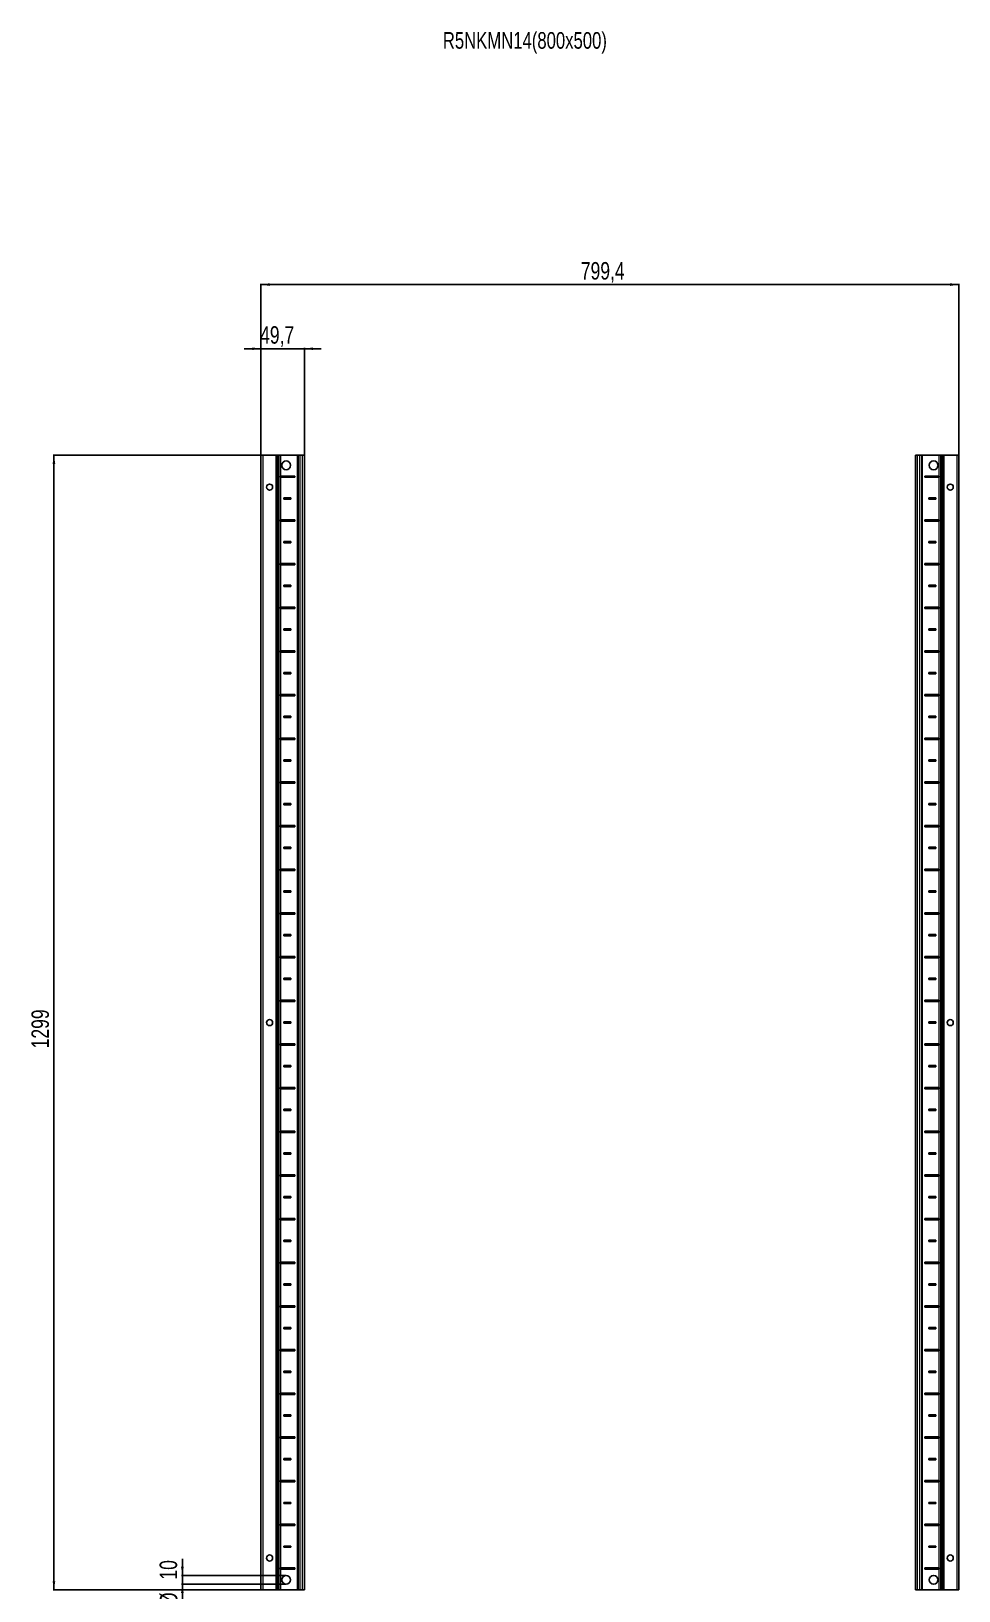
# Model space of a CAD drawing. Header units: millimetres. Extents: x -199 to 3074, y -1747 to 1507.
# Drawn here: x -199 to 863, y -853 to 933 of the extents above; entities that cross this region are included whole.
import ezdxf

# ---------------------------------------------------------------- set-up
doc = ezdxf.new("R2010")
doc.units = ezdxf.units.MM
doc.layers.add('FORMAT', color=7, linetype='Continuous')
doc.styles.add('SLDTEXTSTYLE0', font='TXT', dxfattribs={"width": 0.75})
doc.dimstyles.new('SLDDIMSTYLE0', dxfattribs={"dimtxt": 20, "dimasz": 10, "dimexe": 0, "dimexo": 0.0625, "dimgap": 5, "dimtad": 2, "dimdec": 1, "dimrnd": 1e-09, "dimzin": 12, "dimdsep": 46, "dimtxsty": 'SLDTEXTSTYLE0', "dimsah": 1, "dimcen": 0.09, "dimadec": 0, "dimazin": 3, "dimtfac": 1, "dimtofl": 0, "dimtmove": 0, "dimatfit": 3, "dimfxl": 0, "dimfrac": 2, "dimtolj": 1, "dimtzin": 12, "dimarcsym": 0})
doc.dimstyles.new('SLDDIMSTYLE1', dxfattribs={"dimtxt": 20, "dimasz": 10, "dimexe": 0, "dimexo": 0.0625, "dimgap": 5, "dimtad": 2, "dimdec": 1, "dimrnd": 1e-09, "dimzin": 12, "dimdsep": 46, "dimtxsty": 'SLDTEXTSTYLE0', "dimsah": 1, "dimcen": 0.09, "dimadec": 0, "dimazin": 3, "dimtfac": 1, "dimtmove": 0, "dimatfit": 0, "dimfxl": 0, "dimfrac": 2, "dimtolj": 1, "dimtzin": 12, "dimarcsym": 0})

# ---------------------------------------------------------------- blocks, each defined once
blk = doc.blocks.new('_D')
at = {"layer": 'FORMAT'}
for p, q in [((86.4, 447.2), (-174.2, 447.2)), ((-173.2, 447.2), (-173.2, -851.8)), ((86.4, -851.8), (-174.2, -851.8))]:
    blk.add_line(p, q, dxfattribs=at)
for points in [[(-173.2, 447.2), (-174.7, 437.2), (-171.6, 437.2)], [(-173.2, -851.8), (-171.6, -841.8), (-174.7, -841.8)]]:
    blk.add_solid(points, dxfattribs=at)
at = {"layer": 'FORMAT', "insert": (-198.9, -231.8), "char_height": 20, "attachment_point": 1, "rotation": 90, "style": 'SLDTEXTSTYLE0'}
blk.add_mtext('1299', dxfattribs=at)
blk = doc.blocks.new('_D_1')
at = {"layer": 'FORMAT'}
for p, q in [((64, 447.2), (64, 643.6)), ((863.4, 447.2), (863.4, 643.6)), ((64, 642.6), (863.4, 642.6))]:
    blk.add_line(p, q, dxfattribs=at)
for points in [[(64, 642.6), (74, 641.1), (74, 644.2)], [(863.4, 642.6), (853.4, 644.2), (853.4, 641.1)]]:
    blk.add_solid(points, dxfattribs=at)
at = {"layer": 'FORMAT', "insert": (430.4, 668.4), "char_height": 20, "attachment_point": 1, "style": 'SLDTEXTSTYLE0'}
blk.add_mtext('799,4', dxfattribs=at)
blk = doc.blocks.new('_D_2')
at = {"layer": 'FORMAT'}
for p, q in [((64, 569.2), (44.7, 569.2)), ((64, 447.2), (64, 570.2)), ((113.7, 569.2), (64, 569.2)), ((113.7, 447.2), (113.7, 570.2)), ((113.7, 569.2), (132.9, 569.2))]:
    blk.add_line(p, q, dxfattribs=at)
for points in [[(64, 569.2), (54, 570.7), (54, 567.7)], [(113.7, 569.2), (123.7, 567.7), (123.7, 570.7)]]:
    blk.add_solid(points, dxfattribs=at)
at = {"layer": 'FORMAT', "insert": (63, 595), "char_height": 20, "attachment_point": 1, "style": 'SLDTEXTSTYLE0'}
blk.add_mtext('49,7', dxfattribs=at)
blk = doc.blocks.new('_D_3')
at = {"layer": 'FORMAT'}
for p, q in [((-26, -835.3), (-26, -816.1)), ((92.8, -835.3), (-27, -835.3)), ((-26, -835.3), (-26, -845.3)), ((92.8, -845.3), (-27, -845.3)), ((-26, -845.3), (-26, -864.5))]:
    blk.add_line(p, q, dxfattribs=at)
for points in [[(-26, -835.3), (-24.5, -825.3), (-27.6, -825.3)], [(-26, -845.3), (-27.6, -855.3), (-24.5, -855.3)]]:
    blk.add_solid(points, dxfattribs=at)
at = {"layer": 'FORMAT', "char_height": 20, "attachment_point": 1, "rotation": 90, "style": 'SLDTEXTSTYLE0'}
for s, insert in [('10', (-52.1, -840)), ('%%c', (-51.8, -870.2))]:
    blk.add_mtext(s, dxfattribs=dict(at, insert=insert))

msp = doc.modelspace()

# ---------------------------------------------------------------- linework, layer by layer
at = {"color": 7, "linetype": 'Continuous', "lineweight": 25}
for p, q in [((63.98, -851.79), (63.98, 447.21)), ((63.98, 447.21), (65.98, 447.21)), ((81.33, 447.21), (65.98, 447.21)), ((81.33, 447.21), (81.98, 447.21)), ((81.98, -851.79), (81.98, 447.21)), ((81.98, 447.21), (82.56, 447.21)), ((83.77, 447.21), (82.56, 447.21)), ((83.77, -851.79), (83.77, 447.21)), ((83.8, 447.21), (83.77, 447.21)), ((83.8, -851.79), (83.8, 447.21)), ((85.01, 447.21), (83.8, 447.21)), ((85.01, 447.21), (86.42, 447.21)), ((105.83, 447.21), (86.42, 447.21)), ((105.83, 447.21), (106.48, 447.21)), ((106.48, -851.79), (106.48, 447.21)), ((106.48, 447.21), (108.48, 447.21)), ((111.68, 447.21), (108.48, 447.21)), ((111.68, 447.21), (113.68, 447.21)), ((113.68, 447.21), (113.68, -851.79)), ((813.68, -851.79), (813.68, 447.21)), ((813.68, 447.21), (815.68, 447.21)), ((815.68, 447.21), (818.88, 447.21)), ((818.88, 447.21), (820.88, 447.21)), ((820.88, 447.21), (820.88, -851.79)), ((820.88, 447.21), (821.53, 447.21)), ((821.53, 447.21), (840.93, 447.21)), ((840.93, 447.21), (842.34, 447.21)), ((842.34, 447.21), (843.55, 447.21)), ((843.55, 447.21), (843.55, -851.79)), ((843.55, 447.21), (843.58, 447.21)), ((843.58, 447.21), (843.58, -851.79)), ((843.58, 447.21), (844.79, 447.21)), ((844.79, 447.21), (845.38, 447.21)), ((845.38, 447.21), (845.38, -851.79)), ((845.38, 447.21), (846.03, 447.21)), ((846.03, 447.21), (861.38, 447.21)), ((861.38, 447.21), (863.38, 447.21)), ((863.38, 447.21), (863.38, -851.79)), ((85.93, 423.35), (85.93, 422.06)), ((86.58, 422.71), (85.93, 423.35)), ((86.58, 422.71), (85.93, 422.06)), ((102.83, 423.46), (86.42, 423.46)), ((86.42, 421.96), (102.83, 421.96)), ((102.08, 422.71), (86.58, 422.71)), ((102.08, 422.71), (102.83, 423.46)), ((102.08, 422.71), (102.83, 421.96)), ((102.83, 421.96), (102.83, 423.46)), ((840.93, 423.46), (824.53, 423.46)), ((824.53, 423.46), (824.53, 421.96)), ((825.28, 422.71), (824.53, 423.46)), ((825.28, 422.71), (824.53, 421.96)), ((824.53, 421.96), (840.93, 421.96)), ((825.28, 422.71), (840.78, 422.71)), ((840.78, 422.71), (841.42, 423.35)), ((840.78, 422.71), (841.42, 422.06)), ((841.42, 422.06), (841.42, 423.35)), ((98.33, 398.46), (90.33, 398.46)), ((90.33, 398.46), (90.33, 396.96)), ((91.08, 397.71), (90.33, 398.46)), ((91.08, 397.71), (90.33, 396.96)), ((90.33, 396.96), (98.33, 396.96)), ((97.58, 397.71), (91.08, 397.71)), ((97.58, 397.71), (98.33, 398.46)), ((97.58, 397.71), (98.33, 396.96)), ((98.33, 396.96), (98.33, 398.46)), ((837.03, 398.46), (829.03, 398.46)), ((829.03, 398.46), (829.03, 396.96)), ((829.78, 397.71), (829.03, 398.46)), ((829.78, 397.71), (829.03, 396.96)), ((829.03, 396.96), (837.03, 396.96)), ((829.78, 397.71), (836.28, 397.71)), ((836.28, 397.71), (837.03, 398.46)), ((836.28, 397.71), (837.03, 396.96)), ((837.03, 396.96), (837.03, 398.46)), ((85.93, 373.35), (85.93, 372.06)), ((86.58, 372.71), (85.93, 373.35)), ((86.58, 372.71), (85.93, 372.06)), ((102.83, 373.46), (86.42, 373.46)), ((86.42, 371.96), (102.83, 371.96)), ((102.08, 372.71), (86.58, 372.71)), ((102.08, 372.71), (102.83, 373.46)), ((102.08, 372.71), (102.83, 371.96)), ((102.83, 371.96), (102.83, 373.46)), ((840.93, 373.46), (824.53, 373.46)), ((824.53, 373.46), (824.53, 371.96)), ((825.28, 372.71), (824.53, 373.46)), ((825.28, 372.71), (824.53, 371.96)), ((824.53, 371.96), (840.93, 371.96)), ((825.28, 372.71), (840.78, 372.71)), ((840.78, 372.71), (841.42, 373.35)), ((840.78, 372.71), (841.42, 372.06)), ((841.42, 372.06), (841.42, 373.35)), ((98.33, 348.46), (90.33, 348.46)), ((90.33, 348.46), (90.33, 346.96)), ((91.08, 347.71), (90.33, 348.46)), ((91.08, 347.71), (90.33, 346.96)), ((90.33, 346.96), (98.33, 346.96)), ((97.58, 347.71), (91.08, 347.71)), ((97.58, 347.71), (98.33, 348.46)), ((97.58, 347.71), (98.33, 346.96)), ((98.33, 346.96), (98.33, 348.46)), ((837.03, 348.46), (829.03, 348.46)), ((829.03, 348.46), (829.03, 346.96)), ((829.78, 347.71), (829.03, 348.46)), ((829.78, 347.71), (829.03, 346.96)), ((829.03, 346.96), (837.03, 346.96)), ((829.78, 347.71), (836.28, 347.71)), ((836.28, 347.71), (837.03, 348.46)), ((836.28, 347.71), (837.03, 346.96)), ((837.03, 346.96), (837.03, 348.46)), ((85.93, 323.35), (85.93, 322.06)), ((86.58, 322.71), (85.93, 323.35)), ((86.58, 322.71), (85.93, 322.06)), ((102.83, 323.46), (86.42, 323.46)), ((86.42, 321.96), (102.83, 321.96)), ((102.08, 322.71), (86.58, 322.71)), ((102.08, 322.71), (102.83, 323.46)), ((102.08, 322.71), (102.83, 321.96)), ((102.83, 321.96), (102.83, 323.46)), ((840.93, 323.46), (824.53, 323.46)), ((824.53, 323.46), (824.53, 321.96)), ((825.28, 322.71), (824.53, 323.46)), ((825.28, 322.71), (824.53, 321.96)), ((824.53, 321.96), (840.93, 321.96)), ((825.28, 322.71), (840.78, 322.71)), ((840.78, 322.71), (841.42, 323.35)), ((840.78, 322.71), (841.42, 322.06)), ((841.42, 322.06), (841.42, 323.35)), ((98.33, 298.46), (90.33, 298.46)), ((90.33, 298.46), (90.33, 296.96)), ((91.08, 297.71), (90.33, 298.46)), ((91.08, 297.71), (90.33, 296.96)), ((90.33, 296.96), (98.33, 296.96)), ((97.58, 297.71), (91.08, 297.71)), ((97.58, 297.71), (98.33, 298.46)), ((97.58, 297.71), (98.33, 296.96)), ((98.33, 296.96), (98.33, 298.46)), ((837.03, 298.46), (829.03, 298.46)), ((829.03, 298.46), (829.03, 296.96)), ((829.78, 297.71), (829.03, 298.46)), ((829.78, 297.71), (829.03, 296.96)), ((829.03, 296.96), (837.03, 296.96)), ((829.78, 297.71), (836.28, 297.71)), ((836.28, 297.71), (837.03, 298.46)), ((836.28, 297.71), (837.03, 296.96)), ((837.03, 296.96), (837.03, 298.46)), ((85.93, 273.35), (85.93, 272.06)), ((86.58, 272.71), (85.93, 273.35)), ((86.58, 272.71), (85.93, 272.06)), ((102.83, 273.46), (86.42, 273.46)), ((86.42, 271.96), (102.83, 271.96)), ((102.08, 272.71), (86.58, 272.71)), ((102.08, 272.71), (102.83, 273.46)), ((102.08, 272.71), (102.83, 271.96)), ((102.83, 271.96), (102.83, 273.46)), ((840.93, 273.46), (824.53, 273.46)), ((824.53, 273.46), (824.53, 271.96)), ((825.28, 272.71), (824.53, 273.46)), ((825.28, 272.71), (824.53, 271.96)), ((824.53, 271.96), (840.93, 271.96)), ((825.28, 272.71), (840.78, 272.71)), ((840.78, 272.71), (841.42, 273.35)), ((840.78, 272.71), (841.42, 272.06)), ((841.42, 272.06), (841.42, 273.35)), ((98.33, 248.46), (90.33, 248.46)), ((90.33, 248.46), (90.33, 246.96)), ((91.08, 247.71), (90.33, 248.46)), ((91.08, 247.71), (90.33, 246.96)), ((90.33, 246.96), (98.33, 246.96)), ((97.58, 247.71), (91.08, 247.71)), ((97.58, 247.71), (98.33, 248.46)), ((97.58, 247.71), (98.33, 246.96)), ((98.33, 246.96), (98.33, 248.46)), ((837.03, 248.46), (829.03, 248.46)), ((829.03, 248.46), (829.03, 246.96)), ((829.78, 247.71), (829.03, 248.46)), ((829.78, 247.71), (829.03, 246.96)), ((829.03, 246.96), (837.03, 246.96)), ((829.78, 247.71), (836.28, 247.71)), ((836.28, 247.71), (837.03, 248.46)), ((836.28, 247.71), (837.03, 246.96)), ((837.03, 246.96), (837.03, 248.46)), ((85.93, 223.35), (85.93, 222.06)), ((86.58, 222.71), (85.93, 223.35)), ((86.58, 222.71), (85.93, 222.06)), ((102.83, 223.46), (86.42, 223.46)), ((86.42, 221.96), (102.83, 221.96)), ((102.08, 222.71), (86.58, 222.71)), ((102.08, 222.71), (102.83, 223.46)), ((102.08, 222.71), (102.83, 221.96)), ((102.83, 221.96), (102.83, 223.46)), ((840.93, 223.46), (824.53, 223.46)), ((824.53, 223.46), (824.53, 221.96)), ((825.28, 222.71), (824.53, 223.46)), ((825.28, 222.71), (824.53, 221.96)), ((824.53, 221.96), (840.93, 221.96)), ((825.28, 222.71), (840.78, 222.71)), ((840.78, 222.71), (841.42, 223.35)), ((840.78, 222.71), (841.42, 222.06)), ((841.42, 222.06), (841.42, 223.35)), ((98.33, 198.46), (90.33, 198.46)), ((90.33, 198.46), (90.33, 196.96)), ((91.08, 197.71), (90.33, 198.46)), ((91.08, 197.71), (90.33, 196.96)), ((90.33, 196.96), (98.33, 196.96)), ((97.58, 197.71), (91.08, 197.71)), ((97.58, 197.71), (98.33, 198.46)), ((97.58, 197.71), (98.33, 196.96)), ((98.33, 196.96), (98.33, 198.46)), ((837.03, 198.46), (829.03, 198.46)), ((829.03, 198.46), (829.03, 196.96)), ((829.78, 197.71), (829.03, 198.46)), ((829.78, 197.71), (829.03, 196.96)), ((829.03, 196.96), (837.03, 196.96)), ((829.78, 197.71), (836.28, 197.71)), ((836.28, 197.71), (837.03, 198.46)), ((836.28, 197.71), (837.03, 196.96)), ((837.03, 196.96), (837.03, 198.46)), ((85.93, 173.35), (85.93, 172.06)), ((86.58, 172.71), (85.93, 173.35)), ((86.58, 172.71), (85.93, 172.06)), ((102.83, 173.46), (86.42, 173.46)), ((86.42, 171.96), (102.83, 171.96)), ((102.08, 172.71), (86.58, 172.71)), ((102.08, 172.71), (102.83, 173.46)), ((102.08, 172.71), (102.83, 171.96)), ((102.83, 171.96), (102.83, 173.46)), ((840.93, 173.46), (824.53, 173.46)), ((824.53, 173.46), (824.53, 171.96)), ((825.28, 172.71), (824.53, 173.46)), ((825.28, 172.71), (824.53, 171.96)), ((824.53, 171.96), (840.93, 171.96)), ((825.28, 172.71), (840.78, 172.71)), ((840.78, 172.71), (841.42, 173.35)), ((840.78, 172.71), (841.42, 172.06)), ((841.42, 172.06), (841.42, 173.35)), ((98.33, 148.46), (90.33, 148.46)), ((90.33, 148.46), (90.33, 146.96)), ((91.08, 147.71), (90.33, 148.46)), ((91.08, 147.71), (90.33, 146.96)), ((90.33, 146.96), (98.33, 146.96)), ((97.58, 147.71), (91.08, 147.71)), ((97.58, 147.71), (98.33, 148.46)), ((97.58, 147.71), (98.33, 146.96)), ((98.33, 146.96), (98.33, 148.46)), ((837.03, 148.46), (829.03, 148.46)), ((829.03, 148.46), (829.03, 146.96)), ((829.78, 147.71), (829.03, 148.46)), ((829.78, 147.71), (829.03, 146.96)), ((829.03, 146.96), (837.03, 146.96)), ((829.78, 147.71), (836.28, 147.71)), ((836.28, 147.71), (837.03, 148.46)), ((836.28, 147.71), (837.03, 146.96)), ((837.03, 146.96), (837.03, 148.46)), ((85.93, 123.35), (85.93, 122.06)), ((86.58, 122.71), (85.93, 123.35)), ((86.58, 122.71), (85.93, 122.06)), ((102.83, 123.46), (86.42, 123.46)), ((86.42, 121.96), (102.83, 121.96)), ((102.08, 122.71), (86.58, 122.71)), ((102.08, 122.71), (102.83, 123.46)), ((102.08, 122.71), (102.83, 121.96)), ((102.83, 121.96), (102.83, 123.46)), ((840.93, 123.46), (824.53, 123.46)), ((824.53, 123.46), (824.53, 121.96)), ((825.28, 122.71), (824.53, 123.46)), ((825.28, 122.71), (824.53, 121.96)), ((824.53, 121.96), (840.93, 121.96)), ((825.28, 122.71), (840.78, 122.71)), ((840.78, 122.71), (841.42, 123.35)), ((840.78, 122.71), (841.42, 122.06)), ((841.42, 122.06), (841.42, 123.35)), ((98.33, 98.46), (90.33, 98.46)), ((90.33, 98.46), (90.33, 96.96)), ((91.08, 97.71), (90.33, 98.46)), ((91.08, 97.71), (90.33, 96.96)), ((90.33, 96.96), (98.33, 96.96)), ((97.58, 97.71), (91.08, 97.71)), ((97.58, 97.71), (98.33, 98.46)), ((97.58, 97.71), (98.33, 96.96)), ((98.33, 96.96), (98.33, 98.46)), ((837.03, 98.46), (829.03, 98.46)), ((829.03, 98.46), (829.03, 96.96)), ((829.78, 97.71), (829.03, 98.46)), ((829.78, 97.71), (829.03, 96.96)), ((829.03, 96.96), (837.03, 96.96)), ((829.78, 97.71), (836.28, 97.71)), ((836.28, 97.71), (837.03, 98.46)), ((836.28, 97.71), (837.03, 96.96)), ((837.03, 96.96), (837.03, 98.46)), ((85.93, 73.35), (85.93, 72.06)), ((86.58, 72.71), (85.93, 73.35)), ((86.58, 72.71), (85.93, 72.06)), ((102.83, 73.46), (86.42, 73.46)), ((86.42, 71.96), (102.83, 71.96)), ((102.08, 72.71), (86.58, 72.71)), ((102.08, 72.71), (102.83, 73.46)), ((102.08, 72.71), (102.83, 71.96)), ((102.83, 71.96), (102.83, 73.46)), ((840.93, 73.46), (824.53, 73.46)), ((824.53, 73.46), (824.53, 71.96)), ((825.28, 72.71), (824.53, 73.46)), ((825.28, 72.71), (824.53, 71.96)), ((824.53, 71.96), (840.93, 71.96)), ((825.28, 72.71), (840.78, 72.71)), ((840.78, 72.71), (841.42, 73.35)), ((840.78, 72.71), (841.42, 72.06)), ((841.42, 72.06), (841.42, 73.35)), ((98.33, 48.46), (90.33, 48.46)), ((90.33, 48.46), (90.33, 46.96)), ((91.08, 47.71), (90.33, 48.46)), ((91.08, 47.71), (90.33, 46.96)), ((90.33, 46.96), (98.33, 46.96)), ((97.58, 47.71), (91.08, 47.71)), ((97.58, 47.71), (98.33, 48.46)), ((97.58, 47.71), (98.33, 46.96)), ((98.33, 46.96), (98.33, 48.46)), ((837.03, 48.46), (829.03, 48.46)), ((829.03, 48.46), (829.03, 46.96)), ((829.78, 47.71), (829.03, 48.46)), ((829.78, 47.71), (829.03, 46.96)), ((829.03, 46.96), (837.03, 46.96)), ((829.78, 47.71), (836.28, 47.71)), ((836.28, 47.71), (837.03, 48.46)), ((836.28, 47.71), (837.03, 46.96)), ((837.03, 46.96), (837.03, 48.46)), ((85.93, 23.35), (85.93, 22.06)), ((86.58, 22.71), (85.93, 23.35)), ((86.58, 22.71), (85.93, 22.06)), ((102.83, 23.46), (86.42, 23.46)), ((86.42, 21.96), (102.83, 21.96)), ((102.08, 22.71), (86.58, 22.71)), ((102.08, 22.71), (102.83, 23.46)), ((102.08, 22.71), (102.83, 21.96)), ((102.83, 21.96), (102.83, 23.46)), ((840.93, 23.46), (824.53, 23.46)), ((824.53, 23.46), (824.53, 21.96)), ((825.28, 22.71), (824.53, 23.46)), ((825.28, 22.71), (824.53, 21.96)), ((824.53, 21.96), (840.93, 21.96)), ((825.28, 22.71), (840.78, 22.71)), ((840.78, 22.71), (841.42, 23.35)), ((840.78, 22.71), (841.42, 22.06)), ((841.42, 22.06), (841.42, 23.35)), ((98.33, -1.54), (90.33, -1.54)), ((90.33, -1.54), (90.33, -3.04)), ((91.08, -2.29), (90.33, -1.54)), ((91.08, -2.29), (90.33, -3.04)), ((90.33, -3.04), (98.33, -3.04)), ((97.58, -2.29), (91.08, -2.29)), ((97.58, -2.29), (98.33, -1.54)), ((97.58, -2.29), (98.33, -3.04)), ((98.33, -3.04), (98.33, -1.54)), ((837.03, -1.54), (829.03, -1.54)), ((829.03, -1.54), (829.03, -3.04)), ((829.78, -2.29), (829.03, -1.54)), ((829.78, -2.29), (829.03, -3.04)), ((829.03, -3.04), (837.03, -3.04)), ((829.78, -2.29), (836.28, -2.29)), ((836.28, -2.29), (837.03, -1.54)), ((836.28, -2.29), (837.03, -3.04)), ((837.03, -3.04), (837.03, -1.54)), ((85.93, -26.65), (85.93, -27.94)), ((86.58, -27.29), (85.93, -26.65)), ((86.58, -27.29), (85.93, -27.94)), ((102.83, -26.54), (86.42, -26.54)), ((86.42, -28.04), (102.83, -28.04)), ((102.08, -27.29), (86.58, -27.29)), ((102.08, -27.29), (102.83, -26.54)), ((102.08, -27.29), (102.83, -28.04)), ((102.83, -28.04), (102.83, -26.54)), ((840.93, -26.54), (824.53, -26.54)), ((824.53, -26.54), (824.53, -28.04)), ((825.28, -27.29), (824.53, -26.54)), ((825.28, -27.29), (824.53, -28.04)), ((824.53, -28.04), (840.93, -28.04)), ((825.28, -27.29), (840.78, -27.29)), ((840.78, -27.29), (841.42, -26.65)), ((840.78, -27.29), (841.42, -27.94)), ((841.42, -27.94), (841.42, -26.65)), ((98.33, -51.54), (90.33, -51.54)), ((90.33, -51.54), (90.33, -53.04)), ((91.08, -52.29), (90.33, -51.54)), ((91.08, -52.29), (90.33, -53.04)), ((90.33, -53.04), (98.33, -53.04)), ((97.58, -52.29), (91.08, -52.29)), ((97.58, -52.29), (98.33, -51.54)), ((97.58, -52.29), (98.33, -53.04)), ((98.33, -53.04), (98.33, -51.54)), ((837.03, -51.54), (829.03, -51.54)), ((829.03, -51.54), (829.03, -53.04)), ((829.78, -52.29), (829.03, -51.54)), ((829.78, -52.29), (829.03, -53.04)), ((829.03, -53.04), (837.03, -53.04)), ((829.78, -52.29), (836.28, -52.29)), ((836.28, -52.29), (837.03, -51.54)), ((836.28, -52.29), (837.03, -53.04)), ((837.03, -53.04), (837.03, -51.54)), ((85.93, -76.65), (85.93, -77.94)), ((86.58, -77.29), (85.93, -76.65)), ((86.58, -77.29), (85.93, -77.94)), ((102.83, -76.54), (86.42, -76.54)), ((86.42, -78.04), (102.83, -78.04)), ((102.08, -77.29), (86.58, -77.29)), ((102.08, -77.29), (102.83, -76.54)), ((102.08, -77.29), (102.83, -78.04)), ((102.83, -78.04), (102.83, -76.54)), ((840.93, -76.54), (824.53, -76.54)), ((824.53, -76.54), (824.53, -78.04)), ((825.28, -77.29), (824.53, -76.54)), ((825.28, -77.29), (824.53, -78.04)), ((824.53, -78.04), (840.93, -78.04)), ((825.28, -77.29), (840.78, -77.29)), ((840.78, -77.29), (841.42, -76.65)), ((840.78, -77.29), (841.42, -77.94)), ((841.42, -77.94), (841.42, -76.65)), ((98.33, -101.54), (90.33, -101.54)), ((90.33, -101.54), (90.33, -103.04)), ((91.08, -102.29), (90.33, -101.54)), ((91.08, -102.29), (90.33, -103.04)), ((90.33, -103.04), (98.33, -103.04)), ((97.58, -102.29), (91.08, -102.29)), ((97.58, -102.29), (98.33, -101.54)), ((97.58, -102.29), (98.33, -103.04)), ((98.33, -103.04), (98.33, -101.54)), ((837.03, -101.54), (829.03, -101.54)), ((829.03, -101.54), (829.03, -103.04)), ((829.78, -102.29), (829.03, -101.54)), ((829.78, -102.29), (829.03, -103.04)), ((829.03, -103.04), (837.03, -103.04)), ((829.78, -102.29), (836.28, -102.29)), ((836.28, -102.29), (837.03, -101.54)), ((836.28, -102.29), (837.03, -103.04)), ((837.03, -103.04), (837.03, -101.54)), ((85.93, -126.65), (85.93, -127.94)), ((86.58, -127.29), (85.93, -126.65)), ((86.58, -127.29), (85.93, -127.94)), ((102.83, -126.54), (86.42, -126.54)), ((86.42, -128.04), (102.83, -128.04)), ((102.08, -127.29), (86.58, -127.29)), ((102.08, -127.29), (102.83, -126.54)), ((102.08, -127.29), (102.83, -128.04)), ((102.83, -128.04), (102.83, -126.54)), ((840.93, -126.54), (824.53, -126.54)), ((824.53, -126.54), (824.53, -128.04)), ((825.28, -127.29), (824.53, -126.54)), ((825.28, -127.29), (824.53, -128.04)), ((824.53, -128.04), (840.93, -128.04)), ((825.28, -127.29), (840.78, -127.29)), ((840.78, -127.29), (841.42, -126.65)), ((840.78, -127.29), (841.42, -127.94)), ((841.42, -127.94), (841.42, -126.65)), ((98.33, -151.54), (90.33, -151.54)), ((90.33, -151.54), (90.33, -153.04)), ((91.08, -152.29), (90.33, -151.54)), ((91.08, -152.29), (90.33, -153.04)), ((90.33, -153.04), (98.33, -153.04)), ((97.58, -152.29), (91.08, -152.29)), ((97.58, -152.29), (98.33, -151.54)), ((97.58, -152.29), (98.33, -153.04)), ((98.33, -153.04), (98.33, -151.54)), ((837.03, -151.54), (829.03, -151.54)), ((829.03, -151.54), (829.03, -153.04)), ((829.78, -152.29), (829.03, -151.54)), ((829.78, -152.29), (829.03, -153.04)), ((829.03, -153.04), (837.03, -153.04)), ((829.78, -152.29), (836.28, -152.29)), ((836.28, -152.29), (837.03, -151.54)), ((836.28, -152.29), (837.03, -153.04)), ((837.03, -153.04), (837.03, -151.54)), ((85.93, -176.65), (85.93, -177.94)), ((86.58, -177.29), (85.93, -176.65)), ((86.58, -177.29), (85.93, -177.94)), ((102.83, -176.54), (86.42, -176.54)), ((86.42, -178.04), (102.83, -178.04)), ((102.08, -177.29), (86.58, -177.29)), ((102.08, -177.29), (102.83, -176.54)), ((102.08, -177.29), (102.83, -178.04)), ((102.83, -178.04), (102.83, -176.54)), ((840.93, -176.54), (824.53, -176.54)), ((824.53, -176.54), (824.53, -178.04)), ((825.28, -177.29), (824.53, -176.54)), ((825.28, -177.29), (824.53, -178.04)), ((824.53, -178.04), (840.93, -178.04)), ((825.28, -177.29), (840.78, -177.29)), ((840.78, -177.29), (841.42, -176.65)), ((840.78, -177.29), (841.42, -177.94)), ((841.42, -177.94), (841.42, -176.65)), ((98.33, -201.54), (90.33, -201.54)), ((90.33, -201.54), (90.33, -203.04)), ((91.08, -202.29), (90.33, -201.54)), ((91.08, -202.29), (90.33, -203.04)), ((90.33, -203.04), (98.33, -203.04)), ((97.58, -202.29), (91.08, -202.29)), ((97.58, -202.29), (98.33, -201.54)), ((97.58, -202.29), (98.33, -203.04)), ((98.33, -203.04), (98.33, -201.54)), ((837.03, -201.54), (829.03, -201.54)), ((829.03, -201.54), (829.03, -203.04)), ((829.78, -202.29), (829.03, -201.54)), ((829.78, -202.29), (829.03, -203.04)), ((829.03, -203.04), (837.03, -203.04)), ((829.78, -202.29), (836.28, -202.29)), ((836.28, -202.29), (837.03, -201.54)), ((836.28, -202.29), (837.03, -203.04)), ((837.03, -203.04), (837.03, -201.54)), ((85.93, -226.65), (85.93, -227.94)), ((86.58, -227.29), (85.93, -226.65)), ((86.58, -227.29), (85.93, -227.94)), ((102.83, -226.54), (86.42, -226.54)), ((86.42, -228.04), (102.83, -228.04)), ((102.08, -227.29), (86.58, -227.29)), ((102.08, -227.29), (102.83, -226.54)), ((102.08, -227.29), (102.83, -228.04)), ((102.83, -228.04), (102.83, -226.54)), ((840.93, -226.54), (824.53, -226.54)), ((824.53, -226.54), (824.53, -228.04)), ((825.28, -227.29), (824.53, -226.54)), ((825.28, -227.29), (824.53, -228.04)), ((824.53, -228.04), (840.93, -228.04)), ((825.28, -227.29), (840.78, -227.29)), ((840.78, -227.29), (841.42, -226.65)), ((840.78, -227.29), (841.42, -227.94)), ((841.42, -227.94), (841.42, -226.65)), ((98.33, -251.54), (90.33, -251.54)), ((90.33, -251.54), (90.33, -253.04)), ((91.08, -252.29), (90.33, -251.54)), ((91.08, -252.29), (90.33, -253.04)), ((90.33, -253.04), (98.33, -253.04)), ((97.58, -252.29), (91.08, -252.29)), ((97.58, -252.29), (98.33, -251.54)), ((97.58, -252.29), (98.33, -253.04)), ((98.33, -253.04), (98.33, -251.54)), ((837.03, -251.54), (829.03, -251.54)), ((829.03, -251.54), (829.03, -253.04)), ((829.78, -252.29), (829.03, -251.54)), ((829.78, -252.29), (829.03, -253.04)), ((829.03, -253.04), (837.03, -253.04)), ((829.78, -252.29), (836.28, -252.29)), ((836.28, -252.29), (837.03, -251.54)), ((836.28, -252.29), (837.03, -253.04)), ((837.03, -253.04), (837.03, -251.54)), ((85.93, -276.65), (85.93, -277.94)), ((86.58, -277.29), (85.93, -276.65)), ((86.58, -277.29), (85.93, -277.94)), ((102.83, -276.54), (86.42, -276.54)), ((86.42, -278.04), (102.83, -278.04)), ((102.08, -277.29), (86.58, -277.29)), ((102.08, -277.29), (102.83, -276.54)), ((102.08, -277.29), (102.83, -278.04)), ((102.83, -278.04), (102.83, -276.54)), ((840.93, -276.54), (824.53, -276.54)), ((824.53, -276.54), (824.53, -278.04)), ((825.28, -277.29), (824.53, -276.54)), ((825.28, -277.29), (824.53, -278.04)), ((824.53, -278.04), (840.93, -278.04)), ((825.28, -277.29), (840.78, -277.29)), ((840.78, -277.29), (841.42, -276.65)), ((840.78, -277.29), (841.42, -277.94)), ((841.42, -277.94), (841.42, -276.65)), ((98.33, -301.54), (90.33, -301.54)), ((90.33, -301.54), (90.33, -303.04)), ((91.08, -302.29), (90.33, -301.54)), ((91.08, -302.29), (90.33, -303.04)), ((90.33, -303.04), (98.33, -303.04)), ((97.58, -302.29), (91.08, -302.29)), ((97.58, -302.29), (98.33, -301.54)), ((97.58, -302.29), (98.33, -303.04)), ((98.33, -303.04), (98.33, -301.54)), ((837.03, -301.54), (829.03, -301.54)), ((829.03, -301.54), (829.03, -303.04)), ((829.78, -302.29), (829.03, -301.54)), ((829.78, -302.29), (829.03, -303.04)), ((829.03, -303.04), (837.03, -303.04)), ((829.78, -302.29), (836.28, -302.29)), ((836.28, -302.29), (837.03, -301.54)), ((836.28, -302.29), (837.03, -303.04)), ((837.03, -303.04), (837.03, -301.54)), ((85.93, -326.65), (85.93, -327.94)), ((86.58, -327.29), (85.93, -326.65)), ((86.58, -327.29), (85.93, -327.94)), ((102.83, -326.54), (86.42, -326.54)), ((86.42, -328.04), (102.83, -328.04)), ((102.08, -327.29), (86.58, -327.29)), ((102.08, -327.29), (102.83, -326.54)), ((102.08, -327.29), (102.83, -328.04)), ((102.83, -328.04), (102.83, -326.54)), ((840.93, -326.54), (824.53, -326.54)), ((824.53, -326.54), (824.53, -328.04)), ((825.28, -327.29), (824.53, -326.54)), ((825.28, -327.29), (824.53, -328.04)), ((824.53, -328.04), (840.93, -328.04)), ((825.28, -327.29), (840.78, -327.29)), ((840.78, -327.29), (841.42, -326.65)), ((840.78, -327.29), (841.42, -327.94)), ((841.42, -327.94), (841.42, -326.65)), ((98.33, -351.54), (90.33, -351.54)), ((90.33, -351.54), (90.33, -353.04)), ((91.08, -352.29), (90.33, -351.54)), ((91.08, -352.29), (90.33, -353.04)), ((90.33, -353.04), (98.33, -353.04)), ((97.58, -352.29), (91.08, -352.29)), ((97.58, -352.29), (98.33, -351.54)), ((97.58, -352.29), (98.33, -353.04)), ((98.33, -353.04), (98.33, -351.54)), ((837.03, -351.54), (829.03, -351.54)), ((829.03, -351.54), (829.03, -353.04)), ((829.78, -352.29), (829.03, -351.54)), ((829.78, -352.29), (829.03, -353.04)), ((829.03, -353.04), (837.03, -353.04)), ((829.78, -352.29), (836.28, -352.29)), ((836.28, -352.29), (837.03, -351.54)), ((836.28, -352.29), (837.03, -353.04)), ((837.03, -353.04), (837.03, -351.54)), ((85.93, -376.65), (85.93, -377.94)), ((86.58, -377.29), (85.93, -376.65)), ((86.58, -377.29), (85.93, -377.94)), ((102.83, -376.54), (86.42, -376.54)), ((86.42, -378.04), (102.83, -378.04)), ((102.08, -377.29), (86.58, -377.29)), ((102.08, -377.29), (102.83, -376.54)), ((102.08, -377.29), (102.83, -378.04)), ((102.83, -378.04), (102.83, -376.54)), ((840.93, -376.54), (824.53, -376.54)), ((824.53, -376.54), (824.53, -378.04)), ((825.28, -377.29), (824.53, -376.54)), ((825.28, -377.29), (824.53, -378.04)), ((824.53, -378.04), (840.93, -378.04)), ((825.28, -377.29), (840.78, -377.29)), ((840.78, -377.29), (841.42, -376.65)), ((840.78, -377.29), (841.42, -377.94)), ((841.42, -377.94), (841.42, -376.65)), ((98.33, -401.54), (90.33, -401.54)), ((90.33, -401.54), (90.33, -403.04)), ((91.08, -402.29), (90.33, -401.54)), ((91.08, -402.29), (90.33, -403.04)), ((90.33, -403.04), (98.33, -403.04)), ((97.58, -402.29), (91.08, -402.29)), ((97.58, -402.29), (98.33, -401.54)), ((97.58, -402.29), (98.33, -403.04)), ((98.33, -403.04), (98.33, -401.54)), ((837.03, -401.54), (829.03, -401.54)), ((829.03, -401.54), (829.03, -403.04)), ((829.78, -402.29), (829.03, -401.54)), ((829.78, -402.29), (829.03, -403.04)), ((829.03, -403.04), (837.03, -403.04)), ((829.78, -402.29), (836.28, -402.29)), ((836.28, -402.29), (837.03, -401.54)), ((836.28, -402.29), (837.03, -403.04)), ((837.03, -403.04), (837.03, -401.54)), ((85.93, -426.65), (85.93, -427.94)), ((86.58, -427.29), (85.93, -426.65)), ((86.58, -427.29), (85.93, -427.94)), ((102.83, -426.54), (86.42, -426.54)), ((86.42, -428.04), (102.83, -428.04)), ((102.08, -427.29), (86.58, -427.29)), ((102.08, -427.29), (102.83, -426.54)), ((102.08, -427.29), (102.83, -428.04)), ((102.83, -428.04), (102.83, -426.54)), ((840.93, -426.54), (824.53, -426.54)), ((824.53, -426.54), (824.53, -428.04)), ((825.28, -427.29), (824.53, -426.54)), ((825.28, -427.29), (824.53, -428.04)), ((824.53, -428.04), (840.93, -428.04)), ((825.28, -427.29), (840.78, -427.29)), ((840.78, -427.29), (841.42, -426.65)), ((840.78, -427.29), (841.42, -427.94)), ((841.42, -427.94), (841.42, -426.65)), ((98.33, -451.54), (90.33, -451.54)), ((90.33, -451.54), (90.33, -453.04)), ((91.08, -452.29), (90.33, -451.54)), ((91.08, -452.29), (90.33, -453.04)), ((90.33, -453.04), (98.33, -453.04)), ((97.58, -452.29), (91.08, -452.29)), ((97.58, -452.29), (98.33, -451.54)), ((97.58, -452.29), (98.33, -453.04)), ((98.33, -453.04), (98.33, -451.54)), ((837.03, -451.54), (829.03, -451.54)), ((829.03, -451.54), (829.03, -453.04)), ((829.78, -452.29), (829.03, -451.54)), ((829.78, -452.29), (829.03, -453.04)), ((829.03, -453.04), (837.03, -453.04)), ((829.78, -452.29), (836.28, -452.29)), ((836.28, -452.29), (837.03, -451.54)), ((836.28, -452.29), (837.03, -453.04)), ((837.03, -453.04), (837.03, -451.54)), ((85.93, -476.65), (85.93, -477.94)), ((86.58, -477.29), (85.93, -476.65)), ((86.58, -477.29), (85.93, -477.94)), ((102.83, -476.54), (86.42, -476.54)), ((86.42, -478.04), (102.83, -478.04)), ((102.08, -477.29), (86.58, -477.29)), ((102.08, -477.29), (102.83, -476.54)), ((102.08, -477.29), (102.83, -478.04)), ((102.83, -478.04), (102.83, -476.54)), ((840.93, -476.54), (824.53, -476.54)), ((824.53, -476.54), (824.53, -478.04)), ((825.28, -477.29), (824.53, -476.54)), ((825.28, -477.29), (824.53, -478.04)), ((824.53, -478.04), (840.93, -478.04)), ((825.28, -477.29), (840.78, -477.29)), ((840.78, -477.29), (841.42, -476.65)), ((840.78, -477.29), (841.42, -477.94)), ((841.42, -477.94), (841.42, -476.65)), ((98.33, -501.54), (90.33, -501.54)), ((90.33, -501.54), (90.33, -503.04)), ((91.08, -502.29), (90.33, -501.54)), ((91.08, -502.29), (90.33, -503.04)), ((90.33, -503.04), (98.33, -503.04)), ((97.58, -502.29), (91.08, -502.29)), ((97.58, -502.29), (98.33, -501.54)), ((97.58, -502.29), (98.33, -503.04)), ((98.33, -503.04), (98.33, -501.54)), ((837.03, -501.54), (829.03, -501.54)), ((829.03, -501.54), (829.03, -503.04)), ((829.78, -502.29), (829.03, -501.54)), ((829.78, -502.29), (829.03, -503.04)), ((829.03, -503.04), (837.03, -503.04)), ((829.78, -502.29), (836.28, -502.29)), ((836.28, -502.29), (837.03, -501.54)), ((836.28, -502.29), (837.03, -503.04)), ((837.03, -503.04), (837.03, -501.54)), ((85.93, -526.65), (85.93, -527.94)), ((86.58, -527.29), (85.93, -526.65)), ((86.58, -527.29), (85.93, -527.94)), ((102.83, -526.54), (86.42, -526.54)), ((86.42, -528.04), (102.83, -528.04)), ((102.08, -527.29), (86.58, -527.29)), ((102.08, -527.29), (102.83, -526.54)), ((102.08, -527.29), (102.83, -528.04)), ((102.83, -528.04), (102.83, -526.54)), ((840.93, -526.54), (824.53, -526.54)), ((824.53, -526.54), (824.53, -528.04)), ((825.28, -527.29), (824.53, -526.54)), ((825.28, -527.29), (824.53, -528.04)), ((824.53, -528.04), (840.93, -528.04)), ((825.28, -527.29), (840.78, -527.29)), ((840.78, -527.29), (841.42, -526.65)), ((840.78, -527.29), (841.42, -527.94)), ((841.42, -527.94), (841.42, -526.65)), ((98.33, -551.54), (90.33, -551.54)), ((90.33, -551.54), (90.33, -553.04)), ((91.08, -552.29), (90.33, -551.54)), ((91.08, -552.29), (90.33, -553.04)), ((90.33, -553.04), (98.33, -553.04)), ((97.58, -552.29), (91.08, -552.29)), ((97.58, -552.29), (98.33, -551.54)), ((97.58, -552.29), (98.33, -553.04)), ((98.33, -553.04), (98.33, -551.54)), ((837.03, -551.54), (829.03, -551.54)), ((829.03, -551.54), (829.03, -553.04)), ((829.78, -552.29), (829.03, -551.54)), ((829.78, -552.29), (829.03, -553.04)), ((829.03, -553.04), (837.03, -553.04)), ((829.78, -552.29), (836.28, -552.29)), ((836.28, -552.29), (837.03, -551.54)), ((836.28, -552.29), (837.03, -553.04)), ((837.03, -553.04), (837.03, -551.54)), ((85.93, -576.65), (85.93, -577.94)), ((86.58, -577.29), (85.93, -576.65)), ((86.58, -577.29), (85.93, -577.94)), ((102.83, -576.54), (86.42, -576.54)), ((86.42, -578.04), (102.83, -578.04)), ((102.08, -577.29), (86.58, -577.29)), ((102.08, -577.29), (102.83, -576.54)), ((102.08, -577.29), (102.83, -578.04)), ((102.83, -578.04), (102.83, -576.54)), ((840.93, -576.54), (824.53, -576.54)), ((824.53, -576.54), (824.53, -578.04)), ((825.28, -577.29), (824.53, -576.54)), ((825.28, -577.29), (824.53, -578.04)), ((824.53, -578.04), (840.93, -578.04)), ((825.28, -577.29), (840.78, -577.29)), ((840.78, -577.29), (841.42, -576.65)), ((840.78, -577.29), (841.42, -577.94)), ((841.42, -577.94), (841.42, -576.65)), ((98.33, -601.54), (90.33, -601.54)), ((90.33, -601.54), (90.33, -603.04)), ((91.08, -602.29), (90.33, -601.54)), ((91.08, -602.29), (90.33, -603.04)), ((90.33, -603.04), (98.33, -603.04)), ((97.58, -602.29), (91.08, -602.29)), ((97.58, -602.29), (98.33, -601.54)), ((97.58, -602.29), (98.33, -603.04)), ((98.33, -603.04), (98.33, -601.54)), ((837.03, -601.54), (829.03, -601.54)), ((829.03, -601.54), (829.03, -603.04)), ((829.78, -602.29), (829.03, -601.54)), ((829.78, -602.29), (829.03, -603.04)), ((829.03, -603.04), (837.03, -603.04)), ((829.78, -602.29), (836.28, -602.29)), ((836.28, -602.29), (837.03, -601.54)), ((836.28, -602.29), (837.03, -603.04)), ((837.03, -603.04), (837.03, -601.54)), ((85.93, -626.65), (85.93, -627.94)), ((86.58, -627.29), (85.93, -626.65)), ((86.58, -627.29), (85.93, -627.94)), ((102.83, -626.54), (86.42, -626.54)), ((86.42, -628.04), (102.83, -628.04)), ((102.08, -627.29), (86.58, -627.29)), ((102.08, -627.29), (102.83, -626.54)), ((102.08, -627.29), (102.83, -628.04)), ((102.83, -628.04), (102.83, -626.54)), ((840.93, -626.54), (824.53, -626.54)), ((824.53, -626.54), (824.53, -628.04)), ((825.28, -627.29), (824.53, -626.54)), ((825.28, -627.29), (824.53, -628.04)), ((824.53, -628.04), (840.93, -628.04)), ((825.28, -627.29), (840.78, -627.29)), ((840.78, -627.29), (841.42, -626.65)), ((840.78, -627.29), (841.42, -627.94)), ((841.42, -627.94), (841.42, -626.65)), ((98.33, -651.54), (90.33, -651.54)), ((90.33, -651.54), (90.33, -653.04)), ((91.08, -652.29), (90.33, -651.54)), ((91.08, -652.29), (90.33, -653.04)), ((90.33, -653.04), (98.33, -653.04)), ((97.58, -652.29), (91.08, -652.29)), ((97.58, -652.29), (98.33, -651.54)), ((97.58, -652.29), (98.33, -653.04)), ((98.33, -653.04), (98.33, -651.54)), ((837.03, -651.54), (829.03, -651.54)), ((829.03, -651.54), (829.03, -653.04)), ((829.78, -652.29), (829.03, -651.54)), ((829.78, -652.29), (829.03, -653.04)), ((829.03, -653.04), (837.03, -653.04)), ((829.78, -652.29), (836.28, -652.29)), ((836.28, -652.29), (837.03, -651.54)), ((836.28, -652.29), (837.03, -653.04)), ((837.03, -653.04), (837.03, -651.54)), ((85.93, -676.65), (85.93, -677.94)), ((86.58, -677.29), (85.93, -676.65)), ((86.58, -677.29), (85.93, -677.94)), ((102.83, -676.54), (86.42, -676.54)), ((86.42, -678.04), (102.83, -678.04)), ((102.08, -677.29), (86.58, -677.29)), ((102.08, -677.29), (102.83, -676.54)), ((102.08, -677.29), (102.83, -678.04)), ((102.83, -678.04), (102.83, -676.54)), ((840.93, -676.54), (824.53, -676.54)), ((824.53, -676.54), (824.53, -678.04)), ((825.28, -677.29), (824.53, -676.54)), ((825.28, -677.29), (824.53, -678.04)), ((824.53, -678.04), (840.93, -678.04)), ((825.28, -677.29), (840.78, -677.29)), ((840.78, -677.29), (841.42, -676.65)), ((840.78, -677.29), (841.42, -677.94)), ((841.42, -677.94), (841.42, -676.65)), ((98.33, -701.54), (90.33, -701.54)), ((90.33, -701.54), (90.33, -703.04)), ((91.08, -702.29), (90.33, -701.54)), ((91.08, -702.29), (90.33, -703.04)), ((90.33, -703.04), (98.33, -703.04)), ((97.58, -702.29), (91.08, -702.29)), ((97.58, -702.29), (98.33, -701.54)), ((97.58, -702.29), (98.33, -703.04)), ((98.33, -703.04), (98.33, -701.54)), ((837.03, -701.54), (829.03, -701.54)), ((829.03, -701.54), (829.03, -703.04)), ((829.78, -702.29), (829.03, -701.54)), ((829.78, -702.29), (829.03, -703.04)), ((829.03, -703.04), (837.03, -703.04)), ((829.78, -702.29), (836.28, -702.29)), ((836.28, -702.29), (837.03, -701.54)), ((836.28, -702.29), (837.03, -703.04)), ((837.03, -703.04), (837.03, -701.54)), ((85.93, -726.65), (85.93, -727.94)), ((86.58, -727.29), (85.93, -726.65)), ((86.58, -727.29), (85.93, -727.94)), ((102.83, -726.54), (86.42, -726.54)), ((86.42, -728.04), (102.83, -728.04)), ((102.08, -727.29), (86.58, -727.29)), ((102.08, -727.29), (102.83, -726.54)), ((102.08, -727.29), (102.83, -728.04)), ((102.83, -728.04), (102.83, -726.54)), ((840.93, -726.54), (824.53, -726.54)), ((824.53, -726.54), (824.53, -728.04)), ((825.28, -727.29), (824.53, -726.54)), ((825.28, -727.29), (824.53, -728.04)), ((824.53, -728.04), (840.93, -728.04)), ((825.28, -727.29), (840.78, -727.29)), ((840.78, -727.29), (841.42, -726.65)), ((840.78, -727.29), (841.42, -727.94)), ((841.42, -727.94), (841.42, -726.65)), ((98.33, -751.54), (90.33, -751.54)), ((90.33, -751.54), (90.33, -753.04)), ((91.08, -752.29), (90.33, -751.54)), ((91.08, -752.29), (90.33, -753.04)), ((90.33, -753.04), (98.33, -753.04)), ((97.58, -752.29), (91.08, -752.29)), ((97.58, -752.29), (98.33, -751.54)), ((97.58, -752.29), (98.33, -753.04)), ((98.33, -753.04), (98.33, -751.54)), ((829.03, -751.54), (829.03, -753.04)), ((837.03, -751.54), (829.03, -751.54)), ((829.78, -752.29), (829.03, -751.54)), ((829.78, -752.29), (829.03, -753.04)), ((829.03, -753.04), (837.03, -753.04)), ((829.78, -752.29), (836.28, -752.29)), ((836.28, -752.29), (837.03, -751.54)), ((836.28, -752.29), (837.03, -753.04)), ((837.03, -753.04), (837.03, -751.54)), ((85.93, -776.65), (85.93, -777.94)), ((86.58, -777.29), (85.93, -776.65)), ((86.58, -777.29), (85.93, -777.94)), ((102.83, -776.54), (86.42, -776.54)), ((86.42, -778.04), (102.83, -778.04)), ((102.08, -777.29), (86.58, -777.29)), ((102.08, -777.29), (102.83, -776.54)), ((102.08, -777.29), (102.83, -778.04)), ((102.83, -778.04), (102.83, -776.54)), ((840.93, -776.54), (824.53, -776.54)), ((824.53, -776.54), (824.53, -778.04)), ((825.28, -777.29), (824.53, -776.54)), ((825.28, -777.29), (824.53, -778.04)), ((824.53, -778.04), (840.93, -778.04)), ((825.28, -777.29), (840.78, -777.29)), ((840.78, -777.29), (841.42, -776.65)), ((840.78, -777.29), (841.42, -777.94)), ((841.42, -777.94), (841.42, -776.65)), ((98.33, -801.54), (90.33, -801.54)), ((90.33, -801.54), (90.33, -803.04)), ((91.08, -802.29), (90.33, -801.54)), ((91.08, -802.29), (90.33, -803.04)), ((90.33, -803.04), (98.33, -803.04)), ((97.58, -802.29), (91.08, -802.29)), ((97.58, -802.29), (98.33, -801.54)), ((97.58, -802.29), (98.33, -803.04)), ((98.33, -803.04), (98.33, -801.54)), ((829.03, -801.54), (829.03, -803.04)), ((837.03, -801.54), (829.03, -801.54)), ((829.78, -802.29), (829.03, -801.54)), ((829.78, -802.29), (829.03, -803.04)), ((829.03, -803.04), (837.03, -803.04)), ((829.78, -802.29), (836.28, -802.29)), ((836.28, -802.29), (837.03, -801.54)), ((836.28, -802.29), (837.03, -803.04)), ((837.03, -803.04), (837.03, -801.54)), ((85.93, -826.65), (85.93, -827.94)), ((86.58, -827.29), (85.93, -826.65)), ((86.58, -827.29), (85.93, -827.94)), ((102.83, -826.54), (86.42, -826.54)), ((86.42, -828.04), (102.83, -828.04)), ((102.08, -827.29), (86.58, -827.29)), ((102.08, -827.29), (102.83, -826.54)), ((102.08, -827.29), (102.83, -828.04)), ((102.83, -828.04), (102.83, -826.54)), ((840.93, -826.54), (824.53, -826.54)), ((824.53, -826.54), (824.53, -828.04)), ((825.28, -827.29), (824.53, -826.54)), ((825.28, -827.29), (824.53, -828.04)), ((824.53, -828.04), (840.93, -828.04)), ((825.28, -827.29), (840.78, -827.29)), ((840.78, -827.29), (841.42, -826.65)), ((840.78, -827.29), (841.42, -827.94)), ((841.42, -827.94), (841.42, -826.65)), ((65.98, -851.79), (63.98, -851.79)), ((81.33, -851.79), (65.98, -851.79)), ((81.98, -851.79), (81.33, -851.79)), ((82.56, -851.79), (81.98, -851.79)), ((83.77, -851.79), (82.56, -851.79)), ((83.8, -851.79), (83.77, -851.79)), ((85.01, -851.79), (83.8, -851.79)), ((86.42, -851.79), (85.01, -851.79)), ((105.83, -851.79), (86.42, -851.79)), ((106.48, -851.79), (105.83, -851.79)), ((108.48, -851.79), (106.48, -851.79)), ((111.68, -851.79), (108.48, -851.79)), ((113.68, -851.79), (111.68, -851.79)), ((815.68, -851.79), (813.68, -851.79)), ((815.68, -851.79), (818.88, -851.79)), ((820.88, -851.79), (818.88, -851.79)), ((821.53, -851.79), (820.88, -851.79)), ((821.53, -851.79), (840.93, -851.79)), ((842.34, -851.79), (840.93, -851.79)), ((842.34, -851.79), (843.55, -851.79)), ((843.55, -851.79), (843.58, -851.79)), ((843.58, -851.79), (844.79, -851.79)), ((845.38, -851.79), (844.79, -851.79)), ((846.03, -851.79), (845.38, -851.79)), ((846.03, -851.79), (861.38, -851.79)), ((863.38, -851.79), (861.38, -851.79))]:
    msp.add_line(p, q, dxfattribs=at)
at = {"color": 8, "linetype": 'Continuous', "lineweight": 18}
for p, q in [((65.98, 447.21), (65.98, -851.79)), ((81.33, -851.79), (81.33, 447.21)), ((82.56, 447.21), (82.56, -851.79)), ((85.01, -851.79), (85.01, 447.21)), ((86.42, 447.21), (86.42, 423.46)), ((105.83, -851.79), (105.83, 447.21)), ((108.48, 447.21), (108.48, -851.79)), ((111.68, -851.79), (111.68, 447.21)), ((815.68, 447.21), (815.68, -851.79)), ((818.88, -851.79), (818.88, 447.21)), ((821.53, 447.21), (821.53, -851.79)), ((840.93, 423.46), (840.93, 447.21)), ((842.34, 447.21), (842.34, -851.79)), ((844.79, -851.79), (844.79, 447.21)), ((846.03, 447.21), (846.03, -851.79)), ((861.38, -851.79), (861.38, 447.21)), ((86.42, 421.96), (86.42, 373.46)), ((840.93, 373.46), (840.93, 421.96)), ((86.42, 371.96), (86.42, 323.46)), ((840.93, 323.46), (840.93, 371.96)), ((86.42, 321.96), (86.42, 273.46)), ((840.93, 273.46), (840.93, 321.96)), ((86.42, 271.96), (86.42, 223.46)), ((840.93, 223.46), (840.93, 271.96)), ((86.42, 221.96), (86.42, 173.46)), ((840.93, 173.46), (840.93, 221.96)), ((86.42, 171.96), (86.42, 123.46)), ((840.93, 123.46), (840.93, 171.96)), ((86.42, 121.96), (86.42, 73.46)), ((840.93, 73.46), (840.93, 121.96)), ((86.42, 71.96), (86.42, 23.46)), ((840.93, 23.46), (840.93, 71.96)), ((86.42, 21.96), (86.42, -26.54)), ((840.93, -26.54), (840.93, 21.96)), ((86.42, -28.04), (86.42, -76.54)), ((840.93, -76.54), (840.93, -28.04)), ((86.42, -78.04), (86.42, -126.54)), ((840.93, -126.54), (840.93, -78.04)), ((86.42, -128.04), (86.42, -176.54)), ((840.93, -176.54), (840.93, -128.04)), ((86.42, -178.04), (86.42, -226.54)), ((840.93, -226.54), (840.93, -178.04)), ((86.42, -228.04), (86.42, -276.54)), ((840.93, -276.54), (840.93, -228.04)), ((86.42, -278.04), (86.42, -326.54)), ((840.93, -326.54), (840.93, -278.04)), ((86.42, -328.04), (86.42, -376.54)), ((840.93, -376.54), (840.93, -328.04)), ((86.42, -378.04), (86.42, -426.54)), ((840.93, -426.54), (840.93, -378.04)), ((86.42, -428.04), (86.42, -476.54)), ((840.93, -476.54), (840.93, -428.04)), ((86.42, -478.04), (86.42, -526.54)), ((840.93, -526.54), (840.93, -478.04)), ((86.42, -528.04), (86.42, -576.54)), ((840.93, -576.54), (840.93, -528.04)), ((86.42, -578.04), (86.42, -626.54)), ((840.93, -626.54), (840.93, -578.04)), ((86.42, -628.04), (86.42, -676.54)), ((840.93, -676.54), (840.93, -628.04)), ((86.42, -678.04), (86.42, -726.54)), ((840.93, -726.54), (840.93, -678.04)), ((86.42, -728.04), (86.42, -776.54)), ((840.93, -776.54), (840.93, -728.04)), ((86.42, -778.04), (86.42, -826.54)), ((840.93, -826.54), (840.93, -778.04)), ((86.42, -828.04), (86.42, -851.79)), ((840.93, -851.79), (840.93, -828.04))]:
    msp.add_line(p, q, dxfattribs=at)
at = {"color": 7, "linetype": 'Continuous', "lineweight": 25}
for centre, radius in [((92.83, 435.71), 5), ((834.53, 435.71), 5), ((73.83, 410.71), 3.5), ((853.53, 410.71), 3.5), ((73.83, -202.29), 3.5), ((853.53, -202.29), 3.5), ((73.83, -815.29), 3.5), ((853.53, -815.29), 3.5), ((92.83, -840.29), 5), ((834.53, -840.29), 5)]:
    msp.add_circle(centre, radius, dxfattribs=at)
for centre, start_param, end_param in [((86.42, 419.99), 0, 0.2482694), ((86.42, 425.42), 2.8933233, 3.1415927), ((840.93, 419.99), 6.0349159, 6.2831853), ((840.93, 425.42), 3.1415927, 3.389862), ((86.42, 369.99), 0, 0.2482694), ((86.42, 375.42), 2.8933233, 3.1415927), ((840.93, 369.99), 6.0349159, 6.2831853), ((840.93, 375.42), 3.1415927, 3.389862), ((86.42, 319.99), 0, 0.2482694), ((86.42, 325.42), 2.8933233, 3.1415927), ((840.93, 319.99), 6.0349159, 6.2831853), ((840.93, 325.42), 3.1415927, 3.389862), ((86.42, 269.99), 0, 0.2482694), ((86.42, 275.42), 2.8933233, 3.1415927), ((840.93, 269.99), 6.0349159, 6.2831853), ((840.93, 275.42), 3.1415927, 3.389862), ((86.42, 219.99), 0, 0.2482694), ((86.42, 225.42), 2.8933233, 3.1415927), ((840.93, 219.99), 6.0349159, 6.2831853), ((840.93, 225.42), 3.1415927, 3.389862), ((86.42, 169.99), 0, 0.2482694), ((86.42, 175.42), 2.8933233, 3.1415927), ((840.93, 169.99), 6.0349159, 6.2831853), ((840.93, 175.42), 3.1415927, 3.389862), ((86.42, 119.99), 0, 0.2482694), ((86.42, 125.42), 2.8933233, 3.1415927), ((840.93, 119.99), 6.0349159, 6.2831853), ((840.93, 125.42), 3.1415927, 3.389862), ((86.42, 69.99), 0, 0.2482694), ((86.42, 75.42), 2.8933233, 3.1415927), ((840.93, 69.99), 6.0349159, 6.2831853), ((840.93, 75.42), 3.1415927, 3.389862), ((86.42, 19.99), 0, 0.2482694), ((86.42, 25.42), 2.8933233, 3.1415927), ((840.93, 19.99), 6.0349159, 6.2831853), ((840.93, 25.42), 3.1415927, 3.389862), ((86.42, -30.01), 0, 0.2482694), ((86.42, -24.58), 2.8933233, 3.1415927), ((840.93, -30.01), 6.0349159, 6.2831853), ((840.93, -24.58), 3.1415927, 3.389862), ((86.42, -80.01), 0, 0.2482694), ((86.42, -74.58), 2.8933233, 3.1415927), ((840.93, -80.01), 6.0349159, 6.2831853), ((840.93, -74.58), 3.1415927, 3.389862), ((86.42, -130.01), 0, 0.2482694), ((86.42, -124.58), 2.8933233, 3.1415927), ((840.93, -130.01), 6.0349159, 6.2831853), ((840.93, -124.58), 3.1415927, 3.389862), ((86.42, -180.01), 0, 0.2482694), ((86.42, -174.58), 2.8933233, 3.1415927), ((840.93, -180.01), 6.0349159, 6.2831853), ((840.93, -174.58), 3.1415927, 3.389862), ((86.42, -230.01), 0, 0.2482694), ((86.42, -224.58), 2.8933233, 3.1415927), ((840.93, -230.01), 6.0349159, 6.2831853), ((840.93, -224.58), 3.1415927, 3.389862), ((86.42, -280.01), 0, 0.2482694), ((86.42, -274.58), 2.8933233, 3.1415927), ((840.93, -280.01), 6.0349159, 6.2831853), ((840.93, -274.58), 3.1415927, 3.389862), ((86.42, -330.01), 0, 0.2482694), ((86.42, -324.58), 2.8933233, 3.1415927), ((840.93, -330.01), 6.0349159, 6.2831853), ((840.93, -324.58), 3.1415927, 3.389862), ((86.42, -380.01), 0, 0.2482694), ((86.42, -374.58), 2.8933233, 3.1415927), ((840.93, -380.01), 6.0349159, 6.2831853), ((840.93, -374.58), 3.1415927, 3.389862), ((86.42, -430.01), 0, 0.2482694), ((86.42, -424.58), 2.8933233, 3.1415927), ((840.93, -430.01), 6.0349159, 6.2831853), ((840.93, -424.58), 3.1415927, 3.389862), ((86.42, -480.01), 0, 0.2482694), ((86.42, -474.58), 2.8933233, 3.1415927), ((840.93, -480.01), 6.0349159, 6.2831853), ((840.93, -474.58), 3.1415927, 3.389862), ((86.42, -530.01), 0, 0.2482694), ((86.42, -524.58), 2.8933233, 3.1415927), ((840.93, -530.01), 6.0349159, 6.2831853), ((840.93, -524.58), 3.1415927, 3.389862), ((86.42, -580.01), 0, 0.2482694), ((86.42, -574.58), 2.8933233, 3.1415927), ((840.93, -580.01), 6.0349159, 6.2831853), ((840.93, -574.58), 3.1415927, 3.389862), ((86.42, -630.01), 0, 0.2482694), ((86.42, -624.58), 2.8933233, 3.1415927), ((840.93, -630.01), 6.0349159, 6.2831853), ((840.93, -624.58), 3.1415927, 3.389862), ((86.42, -680.01), 0, 0.2482694), ((86.42, -674.58), 2.8933233, 3.1415927), ((840.93, -680.01), 6.0349159, 6.2831853), ((840.93, -674.58), 3.1415927, 3.389862), ((86.42, -730.01), 0, 0.2482694), ((86.42, -724.58), 2.8933233, 3.1415927), ((840.93, -730.01), 6.0349159, 6.2831853), ((840.93, -724.58), 3.1415927, 3.389862), ((86.42, -780.01), 0, 0.2482694), ((86.42, -774.58), 2.8933233, 3.1415927), ((840.93, -780.01), 6.0349159, 6.2831853), ((840.93, -774.58), 3.1415927, 3.389862), ((86.42, -830.01), 0, 0.2482694), ((86.42, -824.58), 2.8933233, 3.1415927), ((840.93, -830.01), 6.0349159, 6.2831853), ((840.93, -824.58), 3.1415927, 3.389862)]:
    msp.add_ellipse(centre, major_axis=(0, 3.46), ratio=0.5773503, start_param=start_param, end_param=end_param, dxfattribs=at)

# ---------------------------------------------------------------- texts
at = {"layer": 'FORMAT', "insert": (272.3, 931.72), "char_height": 19.05, "attachment_point": 1, "style": 'SLDTEXTSTYLE0'}
msp.add_mtext('R5NKMN14(800x500)', dxfattribs=at)

# ---------------------------------------------------------------- dimensions: what is measured, and where the dimension line sits
at = {"layer": 'FORMAT'}
for base, p1, p2, angle, picture, middle in [((863.38, 642.62), (63.98, 447.21), (863.38, 447.21), 0, '_D_1', (463.68, 642.62)), ((-173.15, -851.79), (86.42, 447.21), (86.42, -851.79), 90, '_D', (-173.15, -202.29))]:
    dim = msp.add_linear_dim(base=base, p1=p1, p2=p2, angle=angle, dimstyle='SLDDIMSTYLE0', dxfattribs=at)
    dim.commit()
    dim.dimension.update_dxf_attribs({"geometry": picture, "text_midpoint": middle, "dimtype": 160})
dim = msp.add_linear_dim(base=(63.98, 569.21), p1=(113.68, 447.21), p2=(63.98, 447.21), dimstyle='SLDDIMSTYLE1', dxfattribs=at)
dim.commit()
dim.dimension.update_dxf_attribs({"geometry": '_D_2', "text_midpoint": (88.83, 569.21), "dimtype": 160})
dim = msp.add_linear_dim(base=(-26.02, -845.29), p1=(92.83, -835.29), p2=(92.83, -845.29), angle=90, text='%%c<>', dimstyle='SLDDIMSTYLE1', dxfattribs=at)
dim.commit()
dim.dimension.update_dxf_attribs({"geometry": '_D_3', "text_midpoint": (-26.02, -840.29), "dimtype": 160})

doc.saveas('drawing.dxf')
